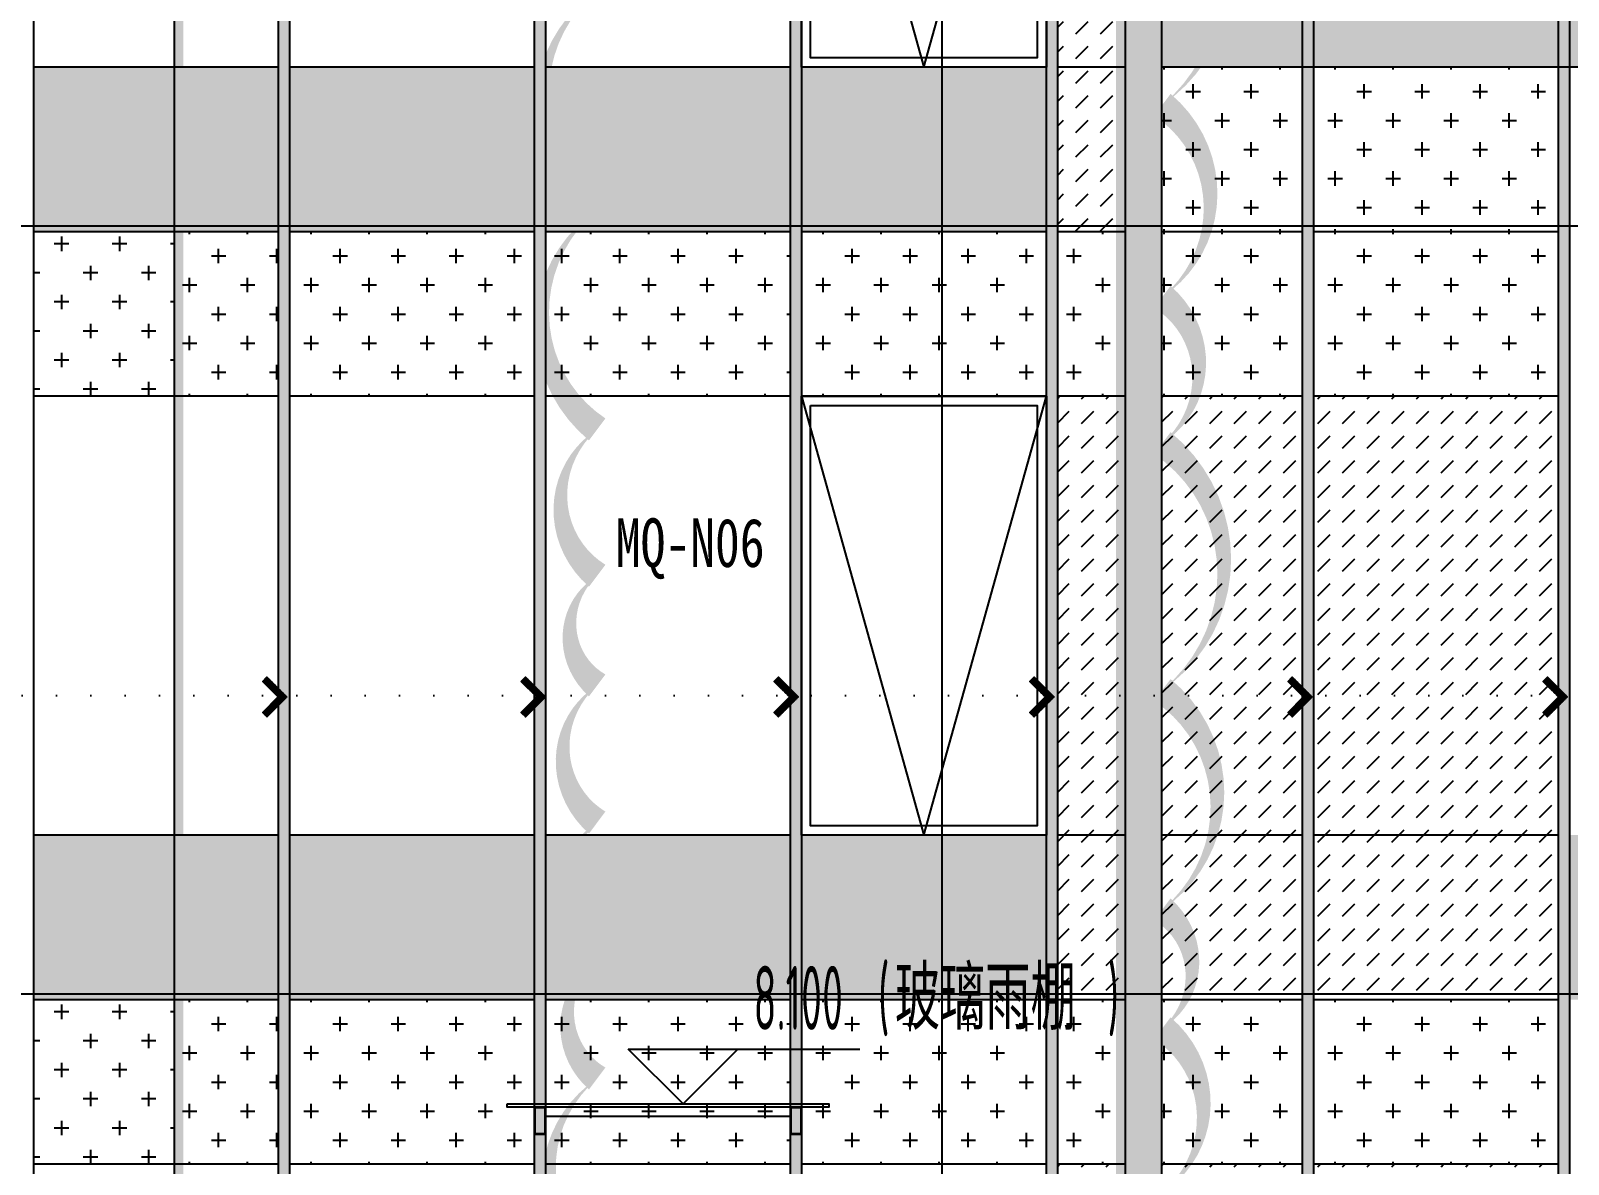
# Model space of a CAD drawing. Extents: x -863035 to 270371, y -8918 to 240488.
# Drawn here: x -353077 to -344669, y 127726 to 133925 of the extents above; entities that cross this region are included whole.
import ezdxf

# ---------------------------------------------------------------- set-up
doc = ezdxf.new("R2010")
doc.units = 0
doc.header["$LTSCALE"] = 1000
doc.header["$MEASUREMENT"] = 0
doc.linetypes.add('109-34 轴网$0$L1$0$$AUDIT_BAD_LTYPE1', pattern=[0])
doc.linetypes.add('DOT2', pattern=[0.125, 0, -0.125])
for name, color, linetype in [('01-标注_标高', 200, 'Continuous'), ('01-标注_符号', 200, 'Continuous'), ('02-TEXT_标注', 130, 'Continuous'), ('05-填充_156', 156, 'Continuous'), ('05-填充_18', 18, 'Continuous'), ('05-填充_天正', 26, 'Continuous'), ('A-C_窗', 140, 'Continuous'), ('D_玻璃', 152, 'Continuous'), ('D_铝板', 181, 'Continuous'), ('E-立面', 255, 'Continuous'), ('E-立面轮廓', 241, 'Continuous')]:
    doc.layers.add(name, color=color, linetype=linetype)
doc.layers.add('04-不打印_辅助线', color=165, linetype='Continuous', plot=False)
doc.layers.add('DIM_MODI', color=6, linetype='Continuous', plot=False)
doc.styles.add('_TCH_DIM', font='ROS1', dxfattribs={"width": 0.75, "bigfont": 'JD'})
doc.styles.add('_TCH_LABEL', font='', dxfattribs={"width": 0.75})
doc.styles.add('logo-3', font='', dxfattribs={"width": 0.8})
doc.styles.get('_TCH_LABEL').set_extended_font_data('SimSun')
doc.styles.get('logo-3').set_extended_font_data('SimSun')
doc.dimstyles.new('副本 ISO-1', dxfattribs={"dimtxt": 2.5, "dimasz": 1.5, "dimexe": 1.25, "dimexo": 0.625, "dimtad": 1, "dimdec": 0, "dimtxsty": 'logo-3', "dimblk": 'ARCHTICK', "dimcen": 2.5, "dimdle": 1, "dimadec": 0, "dimazin": 0, "dimtfac": 1, "dimtdec": 0, "dimtix": 1, "dimtmove": 0, "dimatfit": 3, "dimldrblk": 'AR', "dimfxl": 0, "dimarcsym": 0})
pattern_1 = [(360, (57616.51, -112330.42), (158.75, 158.75), [79.375, -238.125]), (90, (57656.2, -112370.1), (-158.75, 158.75), [79.375, -238.125])]
pattern_2 = [(360, (60416.51, -112330.42), (158.75, 158.75), [79.375, -238.125]), (90, (60456.2, -112370.1), (-158.75, 158.75), [79.375, -238.125])]
pattern_3 = [(360, (57616.51, -108130.42), (158.75, 158.75), [79.375, -238.125]), (90, (57656.2, -108170.1), (-158.75, 158.75), [79.375, -238.125])]
pattern_4 = [(360, (60416.51, -108130.42), (158.75, 158.75), [79.375, -238.125]), (90, (60456.2, -108170.1), (-158.75, 158.75), [79.375, -238.125])]

# ---------------------------------------------------------------- blocks, each defined once
blk = doc.blocks.new('_ArchTick')
at = {"color": 0, "linetype": 'ByBlock', "const_width": 0.4}
blk.add_lwpolyline([(-0.5, -0.5), (0.5, 0.5)], dxfattribs=at)
blk = doc.blocks.new('*X7')
at = {"color": 0}
for p, q in [((-1012.3076, 1692.7181), (-1012.3076, 1692.7266)), ((-1012.3075, 1692.7267), (-1012.2878, 1692.7267)), ((-1012.3066, 1692.7171), (-1012.3066, 1692.7276)), ((-1012.3065, 1692.7277), (-1012.2888, 1692.7277)), ((-1012.3056, 1692.7161), (-1012.3056, 1692.7286)), ((-1012.3055, 1692.7287), (-1012.2898, 1692.7287)), ((-1012.3046, 1692.7151), (-1012.3046, 1692.7296)), ((-1012.3045, 1692.7297), (-1012.2908, 1692.7297)), ((-1012.3036, 1692.7141), (-1012.3036, 1692.7306)), ((-1012.3035, 1692.7307), (-1012.2918, 1692.7307)), ((-1012.3026, 1692.7131), (-1012.3026, 1692.7316)), ((-1012.3025, 1692.7317), (-1012.2928, 1692.7317)), ((-1012.3016, 1692.7121), (-1012.3016, 1692.7326)), ((-1012.3015, 1692.7327), (-1012.2938, 1692.7327)), ((-1012.3006, 1692.7111), (-1012.3006, 1692.7336)), ((-1012.3005, 1692.7337), (-1012.2948, 1692.7337)), ((-1012.2996, 1692.7101), (-1012.2996, 1692.7346)), ((-1012.2995, 1692.7347), (-1012.2958, 1692.7347)), ((-1012.2986, 1692.7091), (-1012.2986, 1692.7356)), ((-1012.2985, 1692.7357), (-1012.2968, 1692.7357)), ((-1012.2976, 1692.7081), (-1012.2976, 1692.7364)), ((-1012.2966, 1692.7071), (-1012.2966, 1692.7354)), ((-1012.2956, 1692.7061), (-1012.2956, 1692.7344)), ((-1012.2946, 1692.7051), (-1012.2946, 1692.7334)), ((-1012.2936, 1692.7041), (-1012.2936, 1692.7324)), ((-1012.2926, 1692.7031), (-1012.2926, 1692.7314)), ((-1012.2916, 1692.7021), (-1012.2916, 1692.7304)), ((-1012.2906, 1692.7011), (-1012.2906, 1692.7294)), ((-1012.2896, 1692.7001), (-1012.2896, 1692.7284)), ((-1012.2886, 1692.6991), (-1012.2886, 1692.7274)), ((-1012.2876, 1692.6981), (-1012.2876, 1692.7264)), ((-1012.3116, 1692.7221), (-1012.3116, 1692.7226)), ((-1012.3115, 1692.7227), (-1012.2838, 1692.7227)), ((-1012.3111, 1692.7217), (-1012.2828, 1692.7217)), ((-1012.3106, 1692.7211), (-1012.3106, 1692.7236)), ((-1012.3105, 1692.7237), (-1012.2848, 1692.7237)), ((-1012.3101, 1692.7207), (-1012.2818, 1692.7207)), ((-1012.3096, 1692.7201), (-1012.3096, 1692.7246)), ((-1012.3095, 1692.7247), (-1012.2858, 1692.7247)), ((-1012.3091, 1692.7197), (-1012.2808, 1692.7197)), ((-1012.3086, 1692.7191), (-1012.3086, 1692.7256)), ((-1012.3085, 1692.7257), (-1012.2868, 1692.7257)), ((-1012.3081, 1692.7187), (-1012.2798, 1692.7187)), ((-1012.3071, 1692.7177), (-1012.2788, 1692.7177)), ((-1012.3061, 1692.7167), (-1012.2778, 1692.7167)), ((-1012.3051, 1692.7157), (-1012.2768, 1692.7157)), ((-1012.3041, 1692.7147), (-1012.2758, 1692.7147)), ((-1012.3031, 1692.7137), (-1012.2748, 1692.7137)), ((-1012.3021, 1692.7127), (-1012.2738, 1692.7127)), ((-1012.3011, 1692.7117), (-1012.2728, 1692.7117)), ((-1012.3001, 1692.7107), (-1012.2718, 1692.7107)), ((-1012.2991, 1692.7097), (-1012.2708, 1692.7097)), ((-1012.2981, 1692.7087), (-1012.2698, 1692.7087)), ((-1012.2971, 1692.7077), (-1012.2688, 1692.7077)), ((-1012.2961, 1692.7067), (-1012.2678, 1692.7067)), ((-1012.2951, 1692.7057), (-1012.2668, 1692.7057)), ((-1012.2941, 1692.7047), (-1012.2658, 1692.7047)), ((-1012.2931, 1692.7037), (-1012.2648, 1692.7037)), ((-1012.2921, 1692.7027), (-1012.2638, 1692.7027)), ((-1012.2911, 1692.7017), (-1012.2628, 1692.7017)), ((-1012.2901, 1692.7007), (-1012.2618, 1692.7007)), ((-1012.2891, 1692.6997), (-1012.2608, 1692.6997)), ((-1012.2881, 1692.6987), (-1012.2598, 1692.6987)), ((-1012.2871, 1692.6977), (-1012.2588, 1692.6977)), ((-1012.2866, 1692.6971), (-1012.2866, 1692.7254)), ((-1012.2861, 1692.6967), (-1012.2578, 1692.6967)), ((-1012.2856, 1692.6961), (-1012.2856, 1692.7244)), ((-1012.2851, 1692.6957), (-1012.2568, 1692.6957)), ((-1012.2846, 1692.6951), (-1012.2846, 1692.7234)), ((-1012.2841, 1692.6947), (-1012.2558, 1692.6947)), ((-1012.2836, 1692.6941), (-1012.2836, 1692.7224)), ((-1012.2831, 1692.6937), (-1012.2548, 1692.6937)), ((-1012.2826, 1692.6931), (-1012.2826, 1692.7214)), ((-1012.2821, 1692.6927), (-1012.2538, 1692.6927)), ((-1012.2816, 1692.6921), (-1012.2816, 1692.7204)), ((-1012.2811, 1692.6917), (-1012.2528, 1692.6917)), ((-1012.2806, 1692.6911), (-1012.2806, 1692.7194)), ((-1012.2801, 1692.6907), (-1012.2518, 1692.6907)), ((-1012.2796, 1692.6901), (-1012.2796, 1692.7184)), ((-1012.2791, 1692.6897), (-1012.2508, 1692.6897)), ((-1012.2786, 1692.6891), (-1012.2786, 1692.7174)), ((-1012.2781, 1692.6887), (-1012.2498, 1692.6887)), ((-1012.2776, 1692.6881), (-1012.2776, 1692.7164)), ((-1012.2771, 1692.6877), (-1012.2488, 1692.6877)), ((-1012.2766, 1692.6871), (-1012.2766, 1692.7154)), ((-1012.2761, 1692.6867), (-1012.2478, 1692.6867)), ((-1012.2756, 1692.6861), (-1012.2756, 1692.7144)), ((-1012.2751, 1692.6857), (-1012.2468, 1692.6857)), ((-1012.2746, 1692.6851), (-1012.2746, 1692.7134)), ((-1012.2741, 1692.6847), (-1012.2458, 1692.6847)), ((-1012.2736, 1692.6841), (-1012.2736, 1692.7124)), ((-1012.2731, 1692.6837), (-1012.2448, 1692.6837)), ((-1012.2726, 1692.6831), (-1012.2726, 1692.7114)), ((-1012.2721, 1692.6827), (-1012.2438, 1692.6827)), ((-1012.2716, 1692.6821), (-1012.2716, 1692.7104)), ((-1012.2711, 1692.6817), (-1012.2428, 1692.6817)), ((-1012.2706, 1692.6811), (-1012.2706, 1692.7094)), ((-1012.2701, 1692.6807), (-1012.2418, 1692.6807)), ((-1012.2696, 1692.6801), (-1012.2696, 1692.7084)), ((-1012.2691, 1692.6797), (-1012.2408, 1692.6797)), ((-1012.2686, 1692.6791), (-1012.2686, 1692.7074)), ((-1012.2681, 1692.6787), (-1012.2398, 1692.6787)), ((-1012.2676, 1692.6781), (-1012.2676, 1692.7064)), ((-1012.2671, 1692.6777), (-1012.2388, 1692.6777)), ((-1012.2666, 1692.6771), (-1012.2666, 1692.7054)), ((-1012.2661, 1692.6767), (-1012.2378, 1692.6767)), ((-1012.2656, 1692.6761), (-1012.2656, 1692.7044)), ((-1012.2651, 1692.6757), (-1012.2368, 1692.6757)), ((-1012.2646, 1692.6751), (-1012.2646, 1692.7034)), ((-1012.2641, 1692.6747), (-1012.2358, 1692.6747)), ((-1012.2636, 1692.6741), (-1012.2636, 1692.7024)), ((-1012.2626, 1692.6731), (-1012.2626, 1692.7014)), ((-1012.2616, 1692.6721), (-1012.2616, 1692.7004)), ((-1012.2606, 1692.6711), (-1012.2606, 1692.6994)), ((-1012.2596, 1692.6701), (-1012.2596, 1692.6984)), ((-1012.2586, 1692.6424), (-1012.2586, 1692.6974)), ((-1012.2576, 1692.6434), (-1012.2576, 1692.6964)), ((-1012.2566, 1692.6444), (-1012.2566, 1692.6954)), ((-1012.2556, 1692.6454), (-1012.2556, 1692.6944)), ((-1012.2546, 1692.6464), (-1012.2546, 1692.6934)), ((-1012.2536, 1692.6474), (-1012.2536, 1692.6924)), ((-1012.2526, 1692.6484), (-1012.2526, 1692.6914)), ((-1012.2516, 1692.6494), (-1012.2516, 1692.6904)), ((-1012.2506, 1692.6504), (-1012.2506, 1692.6894)), ((-1012.2496, 1692.6514), (-1012.2496, 1692.6884)), ((-1012.2486, 1692.6524), (-1012.2486, 1692.6874)), ((-1012.2476, 1692.6534), (-1012.2476, 1692.6864)), ((-1012.2466, 1692.6544), (-1012.2466, 1692.6854)), ((-1012.2456, 1692.6554), (-1012.2456, 1692.6844)), ((-1012.2446, 1692.6564), (-1012.2446, 1692.6834)), ((-1012.2436, 1692.6574), (-1012.2436, 1692.6824)), ((-1012.2426, 1692.6584), (-1012.2426, 1692.6814)), ((-1012.2416, 1692.6594), (-1012.2416, 1692.6804)), ((-1012.2406, 1692.6604), (-1012.2406, 1692.6794)), ((-1012.2396, 1692.6614), (-1012.2396, 1692.6784)), ((-1012.2386, 1692.6624), (-1012.2386, 1692.6774)), ((-1012.2376, 1692.6634), (-1012.2376, 1692.6764)), ((-1012.2366, 1692.6644), (-1012.2366, 1692.6754)), ((-1012.2356, 1692.6654), (-1012.2356, 1692.6744)), ((-1012.3066, 1692.6227), (-1012.2783, 1692.6227)), ((-1012.3066, 1692.6122), (-1012.3066, 1692.6227)), ((-1012.3056, 1692.6237), (-1012.2773, 1692.6237)), ((-1012.3056, 1692.6112), (-1012.3056, 1692.6237)), ((-1012.3046, 1692.6247), (-1012.2763, 1692.6247)), ((-1012.3046, 1692.6102), (-1012.3046, 1692.6247)), ((-1012.3036, 1692.6257), (-1012.2753, 1692.6257)), ((-1012.3036, 1692.6092), (-1012.3036, 1692.6257)), ((-1012.3026, 1692.6267), (-1012.2743, 1692.6267)), ((-1012.3026, 1692.6082), (-1012.3026, 1692.6267)), ((-1012.3016, 1692.6277), (-1012.2733, 1692.6277)), ((-1012.3016, 1692.6072), (-1012.3016, 1692.6277)), ((-1012.3006, 1692.6287), (-1012.2723, 1692.6287)), ((-1012.3006, 1692.6062), (-1012.3006, 1692.6287)), ((-1012.2996, 1692.6297), (-1012.2713, 1692.6297)), ((-1012.2996, 1692.6052), (-1012.2996, 1692.6297)), ((-1012.2986, 1692.6307), (-1012.2703, 1692.6307)), ((-1012.2986, 1692.6042), (-1012.2986, 1692.6307)), ((-1012.2976, 1692.6317), (-1012.2693, 1692.6317)), ((-1012.2976, 1692.6034), (-1012.2976, 1692.6317)), ((-1012.2966, 1692.6327), (-1012.2683, 1692.6327)), ((-1012.2966, 1692.6044), (-1012.2966, 1692.6327)), ((-1012.2956, 1692.6337), (-1012.2673, 1692.6337)), ((-1012.2956, 1692.6054), (-1012.2956, 1692.6337)), ((-1012.2946, 1692.6347), (-1012.2663, 1692.6347)), ((-1012.2946, 1692.6064), (-1012.2946, 1692.6347)), ((-1012.2936, 1692.6357), (-1012.2653, 1692.6357)), ((-1012.2936, 1692.6074), (-1012.2936, 1692.6357)), ((-1012.2926, 1692.6367), (-1012.2643, 1692.6367)), ((-1012.2926, 1692.6084), (-1012.2926, 1692.6367)), ((-1012.2916, 1692.6377), (-1012.2633, 1692.6377)), ((-1012.2916, 1692.6094), (-1012.2916, 1692.6377)), ((-1012.2906, 1692.6387), (-1012.2623, 1692.6387)), ((-1012.2906, 1692.6104), (-1012.2906, 1692.6387)), ((-1012.2896, 1692.6397), (-1012.2613, 1692.6397)), ((-1012.2896, 1692.6114), (-1012.2896, 1692.6397)), ((-1012.2886, 1692.6407), (-1012.2603, 1692.6407)), ((-1012.2886, 1692.6124), (-1012.2886, 1692.6407)), ((-1012.2876, 1692.6417), (-1012.2593, 1692.6417)), ((-1012.2876, 1692.6134), (-1012.2876, 1692.6417)), ((-1012.2866, 1692.6427), (-1012.2583, 1692.6427)), ((-1012.2866, 1692.6144), (-1012.2866, 1692.6427)), ((-1012.2856, 1692.6437), (-1012.2573, 1692.6437)), ((-1012.2856, 1692.6154), (-1012.2856, 1692.6437)), ((-1012.2846, 1692.6447), (-1012.2563, 1692.6447)), ((-1012.2846, 1692.6164), (-1012.2846, 1692.6447)), ((-1012.2836, 1692.6457), (-1012.2553, 1692.6457)), ((-1012.2836, 1692.6174), (-1012.2836, 1692.6457)), ((-1012.2826, 1692.6467), (-1012.2543, 1692.6467)), ((-1012.2826, 1692.6184), (-1012.2826, 1692.6467)), ((-1012.2816, 1692.6477), (-1012.2533, 1692.6477)), ((-1012.2816, 1692.6194), (-1012.2816, 1692.6477)), ((-1012.2806, 1692.6487), (-1012.2523, 1692.6487)), ((-1012.2806, 1692.6204), (-1012.2806, 1692.6487)), ((-1012.2796, 1692.6497), (-1012.2513, 1692.6497)), ((-1012.2796, 1692.6214), (-1012.2796, 1692.6497)), ((-1012.2786, 1692.6507), (-1012.2503, 1692.6507)), ((-1012.2786, 1692.6224), (-1012.2786, 1692.6507)), ((-1012.2776, 1692.6517), (-1012.2493, 1692.6517)), ((-1012.2776, 1692.6234), (-1012.2776, 1692.6517)), ((-1012.2766, 1692.6527), (-1012.2483, 1692.6527)), ((-1012.2766, 1692.6244), (-1012.2766, 1692.6527)), ((-1012.2756, 1692.6537), (-1012.2473, 1692.6537)), ((-1012.2756, 1692.6254), (-1012.2756, 1692.6537)), ((-1012.2746, 1692.6547), (-1012.2463, 1692.6547)), ((-1012.2746, 1692.6264), (-1012.2746, 1692.6547)), ((-1012.2736, 1692.6557), (-1012.2453, 1692.6557)), ((-1012.2736, 1692.6274), (-1012.2736, 1692.6557)), ((-1012.2726, 1692.6567), (-1012.2443, 1692.6567)), ((-1012.2726, 1692.6284), (-1012.2726, 1692.6567)), ((-1012.2716, 1692.6577), (-1012.2433, 1692.6577)), ((-1012.2716, 1692.6294), (-1012.2716, 1692.6577)), ((-1012.2706, 1692.6587), (-1012.2423, 1692.6587)), ((-1012.2706, 1692.6304), (-1012.2706, 1692.6587)), ((-1012.2696, 1692.6597), (-1012.2413, 1692.6597)), ((-1012.2696, 1692.6314), (-1012.2696, 1692.6597)), ((-1012.2686, 1692.6607), (-1012.2403, 1692.6607)), ((-1012.2686, 1692.6324), (-1012.2686, 1692.6607)), ((-1012.2676, 1692.6617), (-1012.2393, 1692.6617)), ((-1012.2676, 1692.6334), (-1012.2676, 1692.6617)), ((-1012.2666, 1692.6627), (-1012.2383, 1692.6627)), ((-1012.2666, 1692.6344), (-1012.2666, 1692.6627)), ((-1012.2656, 1692.6637), (-1012.2373, 1692.6637)), ((-1012.2656, 1692.6354), (-1012.2656, 1692.6637)), ((-1012.2646, 1692.6647), (-1012.2363, 1692.6647)), ((-1012.2646, 1692.6364), (-1012.2646, 1692.6647)), ((-1012.2636, 1692.6657), (-1012.2353, 1692.6657)), ((-1012.2636, 1692.6374), (-1012.2636, 1692.6657)), ((-1012.2631, 1692.6737), (-1012.2348, 1692.6737)), ((-1012.2626, 1692.6667), (-1012.2343, 1692.6667)), ((-1012.2626, 1692.6384), (-1012.2626, 1692.6667)), ((-1012.2621, 1692.6727), (-1012.2338, 1692.6727)), ((-1012.2616, 1692.6677), (-1012.2333, 1692.6677)), ((-1012.2616, 1692.6394), (-1012.2616, 1692.6677)), ((-1012.2611, 1692.6717), (-1012.2328, 1692.6717)), ((-1012.2606, 1692.6687), (-1012.2323, 1692.6687)), ((-1012.2606, 1692.6404), (-1012.2606, 1692.6687)), ((-1012.2601, 1692.6707), (-1012.2318, 1692.6707)), ((-1012.2596, 1692.6697), (-1012.2313, 1692.6697)), ((-1012.2596, 1692.6414), (-1012.2596, 1692.6697)), ((-1012.2346, 1692.6664), (-1012.2346, 1692.6734)), ((-1012.2336, 1692.6674), (-1012.2336, 1692.6724)), ((-1012.2326, 1692.6684), (-1012.2326, 1692.6714)), ((-1012.2316, 1692.6694), (-1012.2316, 1692.6704)), ((-1012.3116, 1692.6177), (-1012.2833, 1692.6177)), ((-1012.3116, 1692.6172), (-1012.3116, 1692.6177)), ((-1012.3111, 1692.6167), (-1012.2843, 1692.6167)), ((-1012.3106, 1692.6187), (-1012.2823, 1692.6187)), ((-1012.3106, 1692.6162), (-1012.3106, 1692.6187)), ((-1012.3101, 1692.6157), (-1012.2853, 1692.6157)), ((-1012.3096, 1692.6197), (-1012.2813, 1692.6197)), ((-1012.3096, 1692.6152), (-1012.3096, 1692.6197)), ((-1012.3091, 1692.6147), (-1012.2863, 1692.6147)), ((-1012.3086, 1692.6207), (-1012.2803, 1692.6207)), ((-1012.3086, 1692.6142), (-1012.3086, 1692.6207)), ((-1012.3081, 1692.6137), (-1012.2873, 1692.6137)), ((-1012.3076, 1692.6217), (-1012.2793, 1692.6217)), ((-1012.3076, 1692.6132), (-1012.3076, 1692.6217)), ((-1012.3071, 1692.6127), (-1012.2883, 1692.6127)), ((-1012.3061, 1692.6117), (-1012.2893, 1692.6117)), ((-1012.3051, 1692.6107), (-1012.2903, 1692.6107)), ((-1012.3041, 1692.6097), (-1012.2913, 1692.6097)), ((-1012.3031, 1692.6087), (-1012.2923, 1692.6087)), ((-1012.3021, 1692.6077), (-1012.2933, 1692.6077)), ((-1012.3011, 1692.6067), (-1012.2943, 1692.6067)), ((-1012.3001, 1692.6057), (-1012.2953, 1692.6057)), ((-1012.2991, 1692.6047), (-1012.2963, 1692.6047)), ((-1012.2981, 1692.6037), (-1012.2973, 1692.6037))]:
    blk.add_line(p, q, dxfattribs=at)
blk = doc.blocks.new('A-ARROW')
blk.add_lwpolyline([(0.0808, 0.0525), (0.0666, 0.0666), (0, 0), (0.0666, -0.0666), (0.0808, -0.0525), (0.0283, 0)], close=True)
at = {"rotation": 180}
blk.add_blockref('*X7', (-1012.2311, 1692.6699), dxfattribs=at)
blk = doc.blocks.new('AR')
at = {"xscale": -21.59999999986031, "yscale": 21.59999999999127, "zscale": 21.6, "rotation": 359.9999997162888}
blk.add_blockref('A-ARROW', (0, 0), dxfattribs=at)
blk = doc.blocks.new('A$C2DDF4F07')
at = {"layer": 'A-C_窗'}
for points in [[(0, 2400), (1340, 2400), (1340, 0), (0, 0)], [(50, 2350), (1290, 2350), (1290, 50), (50, 50)]]:
    blk.add_lwpolyline(points, close=True, dxfattribs=at)
blk.add_lwpolyline([(0, 2400), (670, 0), (1340, 2400)], dxfattribs=at)
blk = doc.blocks.new('yp')
at = {"layer": 'D_玻璃'}
blk.add_lwpolyline([(-1610, 167.5), (150, 167.5), (150, 150), (-1610, 150)], close=True, dxfattribs=at)
at = {"layer": 'D_铝板'}
blk.add_line((-1400, 100), (-60, 100), dxfattribs=at)
for points in [[(-1460, 150), (-1400, 150), (-1400, 0), (-1460, 0), (-1460, 150)], [(-60, 150), (0, 150), (0, 0), (-60, 0), (-60, 150)]]:
    blk.add_lwpolyline(points, dxfattribs=at)
for points in [[(-1457, 147), (-1403, 147), (-1403, 3), (-1457, 3)], [(-57, 147), (-3, 147), (-3, 3), (-57, 3)]]:
    blk.add_lwpolyline(points, close=True, dxfattribs=at)
blk = doc.blocks.new('*U31')
at = {"layer": '05-填充_18'}
h = blk.add_hatch(color=256, dxfattribs=at)
h.dxf.hatch_style = 1
h.paths.add_polyline_path([(60, -12790), (0, -12790), (0, 310), (60, 310)])
blk.add_lwpolyline([(60, -12790), (0, -12790), (0, 310), (60, 310)], close=True)
blk = doc.blocks.new('*U25')
at = {"layer": '05-填充_18'}
h = blk.add_hatch(color=256, dxfattribs=at)
h.dxf.hatch_style = 1
h.paths.add_polyline_path([(60, -10350), (0, -10350), (0, 310), (60, 310)])
blk.add_lwpolyline([(60, -10350), (0, -10350), (0, 310), (60, 310)], close=True)
blk = doc.blocks.new('lghjuytd')
at = {"layer": '05-填充_156'}
h = blk.add_hatch(dxfattribs=at)
h.set_pattern_fill('DASH', color=256, scale=100, angle=225)
h.set_pattern_definition([(45, (24016.51, -112330.42), (4e-14, 134.70384), [95.25, -95.25])])
h.paths.add_polyline_path([(50393.5, -9518.3), (50393.5, -7548.3), (49053.5, -7548.3), (49053.5, -10848.3), (49423.5, -10848.3), (49423.5, -9518.3)])
h = blk.add_hatch(dxfattribs=at)
h.set_pattern_fill('CROSS', color=136, scale=100, angle=180)
h.set_pattern_definition([(360, (61386.51, -107230.42), (158.75, 158.75), [79.375, -238.125]), (90, (61426.2, -107270.1), (-158.75, 158.75), [79.375, -238.125])])
h.paths.add_polyline_path([(50393.5, -9948.3), (49623.5, -9948.3), (49623.5, -10848.3), (50393.5, -10848.3)])
h = blk.add_hatch(dxfattribs=at)
h.set_pattern_fill('CROSS', color=136, scale=100, angle=180)
h.set_pattern_definition([(360, (60416.51, -107230.42), (158.75, 158.75), [79.375, -238.125]), (90, (60456.2, -107270.1), (-158.75, 158.75), [79.375, -238.125])])
h.paths.add_polyline_path([(51793.5, -9948.3), (50453.5, -9948.3), (50453.5, -10848.3), (51793.5, -10848.3)])
h = blk.add_hatch(dxfattribs=at)
h.set_pattern_fill('CROSS', color=136, scale=100, angle=180)
h.set_pattern_definition([(180, (309911.65, -175374.53), (-158.75, -158.75), [79.375, -238.125]), (270, (309871.96, -175334.84), (158.75, -158.75), [79.375, -238.125])])
h.paths.add_polyline_path([(43453.5, -11748.3), (44223.5, -11748.3), (44223.5, -10848.3), (43453.5, -10848.3)])
h.paths.add_polyline_path([(42053.5, -11748.3), (43393.5, -11748.3), (43393.5, -10848.3), (42053.5, -10848.3)])
h.paths.add_polyline_path([(40653.5, -11748.3), (41993.5, -11748.3), (41993.5, -10848.3), (40653.5, -10848.3)])
h.paths.add_polyline_path([(39253.5, -11748.3), (40593.5, -11748.3), (40593.5, -10848.3), (39253.5, -10848.3)])
h.paths.add_polyline_path([(37853.5, -11748.3), (39193.5, -11748.3), (39193.5, -10848.3), (37853.5, -10848.3)])
h.paths.add_polyline_path([(37423.5, -11748.3), (37793.5, -11748.3), (37793.5, -10848.3), (37423.5, -10848.3)])
h = blk.add_hatch(dxfattribs=at)
h.set_pattern_fill('CROSS', color=136, scale=100, angle=180)
h.set_pattern_definition([(360, (54786.51, -108130.42), (158.75, 158.75), [79.375, -238.125]), (90, (54826.2, -108170.1), (-158.75, 158.75), [79.375, -238.125])])
h.paths.add_polyline_path([(44793.5, -10848.3), (44223.5, -10848.3), (44223.5, -11748.3), (44793.5, -11748.3)])
h = blk.add_hatch(dxfattribs=at)
h.set_pattern_fill('CROSS', color=136, scale=100, angle=180)
h.set_pattern_definition([(360, (54816.51, -108130.42), (158.75, 158.75), [79.375, -238.125]), (90, (54856.2, -108170.1), (-158.75, 158.75), [79.375, -238.125])])
h.paths.add_polyline_path([(46193.5, -10848.3), (44853.5, -10848.3), (44853.5, -11748.3), (46193.5, -11748.3)])
h = blk.add_hatch(dxfattribs=at)
h.set_pattern_fill('CROSS', color=136, scale=100, angle=180)
h.set_pattern_definition(pattern_3)
h.paths.add_polyline_path([(47593.5, -10848.3), (46253.5, -10848.3), (46253.5, -11748.3), (47593.5, -11748.3)])
h = blk.add_hatch(dxfattribs=at)
h.set_pattern_fill('CROSS', color=136, scale=100, angle=180)
h.set_pattern_definition(pattern_3)
h.paths.add_polyline_path([(48993.5, -10848.3), (47653.5, -10848.3), (47653.5, -11748.3), (48993.5, -11748.3)])
h = blk.add_hatch(dxfattribs=at)
h.set_pattern_fill('CROSS', color=136, scale=100, angle=180)
h.set_pattern_definition(pattern_4)
h.paths.add_polyline_path([(49423.5, -10848.3), (49053.5, -10848.3), (49053.5, -11748.3), (49423.5, -11748.3)])
h = blk.add_hatch(dxfattribs=at)
h.set_pattern_fill('CROSS', color=136, scale=100, angle=180)
h.set_pattern_definition([(360, (61386.51, -108130.42), (158.75, 158.75), [79.375, -238.125]), (90, (61426.2, -108170.1), (-158.75, 158.75), [79.375, -238.125])])
h.paths.add_polyline_path([(50393.5, -10848.3), (49623.5, -10848.3), (49623.5, -11748.3), (50393.5, -11748.3)])
h = blk.add_hatch(dxfattribs=at)
h.set_pattern_fill('CROSS', color=136, scale=100, angle=180)
h.set_pattern_definition(pattern_4)
h.paths.add_polyline_path([(51793.5, -10848.3), (50453.5, -10848.3), (50453.5, -11748.3), (51793.5, -11748.3)])
h = blk.add_hatch(dxfattribs=at)
h.set_pattern_fill('DASH', color=256, scale=100, angle=225)
h.set_pattern_definition([(45, (56646.51, -108130.42), (4e-14, 134.70384), [95.25, -95.25])])
h.paths.add_polyline_path([(49423.5, -11748.3), (49053.5, -11748.3), (49053.5, -15048.3), (49423.5, -15048.3)])
h = blk.add_hatch(dxfattribs=at)
h.set_pattern_fill('DASH', color=256, scale=100, angle=225)
h.set_pattern_definition([(45, (57616.51, -108130.42), (4e-14, 134.70384), [95.25, -95.25])])
h.paths.add_polyline_path([(50393.5, -11748.3), (49623.5, -11748.3), (49623.5, -15048.3), (50393.5, -15048.3)])
h = blk.add_hatch(dxfattribs=at)
h.set_pattern_fill('DASH', color=256, scale=100, angle=225)
h.set_pattern_definition([(45, (59016.51, -108130.42), (4e-14, 134.70384), [95.25, -95.25])])
h.paths.add_polyline_path([(51793.5, -11748.3), (50453.5, -11748.3), (50453.5, -15048.3), (51793.5, -15048.3)])
h = blk.add_hatch(dxfattribs=at)
h.set_pattern_fill('CROSS', color=136, scale=100, angle=180)
h.set_pattern_definition([(180, (309911.65, -179574.53), (-158.75, -158.75), [79.375, -238.125]), (270, (309871.96, -179534.84), (158.75, -158.75), [79.375, -238.125])])
h.paths.add_polyline_path([(43453.5, -15948.3), (44223.5, -15948.3), (44223.5, -15048.3), (43453.5, -15048.3)])
h.paths.add_polyline_path([(42053.5, -15948.3), (43393.5, -15948.3), (43393.5, -15048.3), (42053.5, -15048.3)])
h.paths.add_polyline_path([(40653.5, -15948.3), (41993.5, -15948.3), (41993.5, -15048.3), (40653.5, -15048.3)])
h.paths.add_polyline_path([(39253.5, -15948.3), (40593.5, -15948.3), (40593.5, -15048.3), (39253.5, -15048.3)])
h.paths.add_polyline_path([(37853.5, -15948.3), (39193.5, -15948.3), (39193.5, -15048.3), (37853.5, -15048.3)])
h.paths.add_polyline_path([(37423.5, -15948.3), (37793.5, -15948.3), (37793.5, -15048.3), (37423.5, -15048.3)])
h = blk.add_hatch(dxfattribs=at)
h.set_pattern_fill('CROSS', color=136, scale=100, angle=180)
h.set_pattern_definition([(360, (54786.51, -112330.42), (158.75, 158.75), [79.375, -238.125]), (90, (54826.2, -112370.1), (-158.75, 158.75), [79.375, -238.125])])
h.paths.add_polyline_path([(44793.5, -15048.3), (44223.5, -15048.3), (44223.5, -15948.3), (44793.5, -15948.3)])
h = blk.add_hatch(dxfattribs=at)
h.set_pattern_fill('CROSS', color=136, scale=100, angle=180)
h.set_pattern_definition([(360, (54816.51, -112330.42), (158.75, 158.75), [79.375, -238.125]), (90, (54856.2, -112370.1), (-158.75, 158.75), [79.375, -238.125])])
h.paths.add_polyline_path([(46193.5, -15048.3), (44853.5, -15048.3), (44853.5, -15948.3), (46193.5, -15948.3)])
h = blk.add_hatch(dxfattribs=at)
h.set_pattern_fill('CROSS', color=136, scale=100, angle=180)
h.set_pattern_definition(pattern_1)
h.paths.add_polyline_path([(47593.5, -15048.3), (46253.5, -15048.3), (46253.5, -15948.3), (47593.5, -15948.3)])
h = blk.add_hatch(dxfattribs=at)
h.set_pattern_fill('CROSS', color=136, scale=100, angle=180)
h.set_pattern_definition(pattern_1)
h.paths.add_polyline_path([(48993.5, -15048.3), (47653.5, -15048.3), (47653.5, -15948.3), (48993.5, -15948.3)])
h = blk.add_hatch(dxfattribs=at)
h.set_pattern_fill('CROSS', color=136, scale=100, angle=180)
h.set_pattern_definition(pattern_2)
h.paths.add_polyline_path([(49423.5, -15048.3), (49053.5, -15048.3), (49053.5, -15948.3), (49423.5, -15948.3)])
h = blk.add_hatch(dxfattribs=at)
h.set_pattern_fill('CROSS', color=136, scale=100, angle=180)
h.set_pattern_definition([(360, (61386.51, -112330.42), (158.75, 158.75), [79.375, -238.125]), (90, (61426.2, -112370.1), (-158.75, 158.75), [79.375, -238.125])])
h.paths.add_polyline_path([(50393.5, -15048.3), (49623.5, -15048.3), (49623.5, -15948.3), (50393.5, -15948.3)])
h = blk.add_hatch(dxfattribs=at)
h.set_pattern_fill('CROSS', color=136, scale=100, angle=180)
h.set_pattern_definition(pattern_2)
h.paths.add_polyline_path([(51793.5, -15048.3), (50453.5, -15048.3), (50453.5, -15948.3), (51793.5, -15948.3)])
h = blk.add_hatch(dxfattribs=at)
h.set_pattern_fill('DASH', color=256, scale=100, angle=225)
h.set_pattern_definition([(45, (56646.51, -112330.42), (4e-14, 134.70384), [95.25, -95.25])])
h.paths.add_polyline_path([(49423.5, -15948.3), (49053.5, -15948.3), (49053.5, -17918.3), (49423.5, -17918.3)])
h = blk.add_hatch(dxfattribs=at)
h.set_pattern_fill('DASH', color=256, scale=100, angle=225)
h.set_pattern_definition([(45, (57616.51, -112330.42), (4e-14, 134.70384), [95.25, -95.25])])
h.paths.add_polyline_path([(50393.5, -15948.3), (49623.5, -15948.3), (49623.5, -19248.3), (50393.5, -19248.3)])
h = blk.add_hatch(dxfattribs=at)
h.set_pattern_fill('DASH', color=256, scale=100, angle=225)
h.set_pattern_definition([(45, (59016.51, -112330.42), (4e-14, 134.70384), [95.25, -95.25])])
h.paths.add_polyline_path([(51793.5, -15948.3), (50453.5, -15948.3), (50453.5, -19248.3), (51793.5, -19248.3)])
at = {"layer": '05-填充_18'}
h = blk.add_hatch(color=256, dxfattribs=at)
h.dxf.hatch_style = 1
h.paths.add_polyline_path([(49623.5, -9518.3), (49423.5, -9518.3), (49423.5, -20178.3), (49623.5, -20178.3)])
h = blk.add_hatch(color=256, dxfattribs=at)
h.dxf.hatch_style = 1
h.paths.add_polyline_path([(62423.5, -9518.3), (49623.5, -9518.3), (49623.5, -9948.3), (62423.5, -9948.3)])
at = {"layer": '05-填充_天正'}
h = blk.add_hatch(dxfattribs=at)
h.set_pattern_fill('AR-CONC', color=256, scale=200)
h.set_pattern_definition([(50, (309911.65, -166974.53), (364.36934, -31.87817), [38.1, -419.1]), (355, (309911.65, -166974.53), (-70.48565, 382.1133), [30.48, -335.28]), (100.451, (309942, -166977.2), (293.885, 350.23338), [32.38, -356.18]), (46.1842, (309911.65, -166872.93), (542.1581, -84.08466), [57.15, -628.65]), (96.6356, (309956.8, -166879.94), (474.8085, 494.8511), [48.57, -534.27]), (351.184, (309911.65, -166872.93), (474.8092, 494.8502), [45.72, -502.92]), (21, (309962.45, -166898.33), (303.22976, -204.53104), [38.1, -419.1]), (326, (309962.45, -166898.33), (123.60406, 368.37593), [30.48, -335.28]), (71.4514, (309987.7, -166915.38), (426.833, 163.8457), [32.38, -356.18]), (37.5, (309911.65, -166974.53), (6.177207, 169.11008), [0, -331.216, 0, -340.36, 0, -336.55]), (7.5, (309911.65, -166974.53), (133.63933, 200.36115), [0, -194.056, 0, -323.596, 0, -128.27]), (327.5, (309798.36, -166974.53), (271.18119, -11.45749), [0, -127, 0, -396.24, 0, -525.78]), (317.5, (309747.56, -166974.53), (296.25836, 50.85298), [0, -165.1, 0, -263.144, 0, -373.38])])
h.paths.add_polyline_path([(47653.5, -10848.3), (48993.5, -10848.3), (48993.5, -9948.3), (47653.5, -9948.3)])
h.paths.add_polyline_path([(46253.5, -9948.3), (47593.5, -9948.3), (47593.5, -10848.3), (46253.5, -10848.3)])
h.paths.add_polyline_path([(44853.5, -10848.3), (46193.5, -10848.3), (46193.5, -9948.3), (44853.5, -9948.3)])
h.paths.add_polyline_path([(44223.5, -9948.3), (44793.5, -9948.3), (44793.5, -10848.3), (44223.5, -10848.3)])
h.paths.add_polyline_path([(43453.5, -10848.3), (44223.5, -10848.3), (44223.5, -9948.3), (43453.5, -9948.3)])
h.paths.add_polyline_path([(39253.5, -10848.3), (40593.5, -10848.3), (40593.5, -9948.3), (39253.5, -9948.3)])
h.paths.add_polyline_path([(37853.5, -10848.3), (39193.5, -10848.3), (39193.5, -9948.3), (37853.5, -9948.3)])
h.paths.add_polyline_path([(37423.5, -10848.3), (37793.5, -10848.3), (37793.5, -9948.3), (37423.5, -9948.3)])
h.paths.add_polyline_path([(36453.5, -9948.3), (37223.5, -9948.3), (37223.5, -10848.3), (36453.5, -10848.3)])
h.paths.add_polyline_path([(35053.5, -10848.3), (36393.5, -10848.3), (36393.5, -9948.3), (35053.5, -9948.3)])
h.paths.add_polyline_path([(30853.5, -9948.3), (32193.5, -9948.3), (32193.5, -10848.3), (30853.5, -10848.3)])
h.paths.add_polyline_path([(29453.5, -10848.3), (30793.5, -10848.3), (30793.5, -9948.3), (29453.5, -9948.3)])
h.paths.add_polyline_path([(28053.5, -10848.3), (29393.5, -10848.3), (29393.5, -9948.3), (28053.5, -9948.3)])
h.paths.add_polyline_path([(26653.5, -10848.3), (27993.5, -10848.3), (27993.5, -9948.3), (26653.5, -9948.3)])
h = blk.add_hatch(dxfattribs=at)
h.set_pattern_fill('AR-CONC', color=256, scale=200)
h.set_pattern_definition([(50, (309911.65, -171174.53), (364.36934, -31.87817), [38.1, -419.1]), (355, (309911.65, -171174.53), (-70.48565, 382.1133), [30.48, -335.28]), (100.451, (309942, -171177.2), (293.885, 350.23338), [32.38, -356.18]), (46.1842, (309911.65, -171072.93), (542.1581, -84.08466), [57.15, -628.65]), (96.6356, (309956.8, -171079.94), (474.8085, 494.8511), [48.57, -534.27]), (351.184, (309911.65, -171072.93), (474.8092, 494.8502), [45.72, -502.92]), (21, (309962.45, -171098.33), (303.22976, -204.53104), [38.1, -419.1]), (326, (309962.45, -171098.33), (123.60406, 368.37593), [30.48, -335.28]), (71.4514, (309987.7, -171115.38), (426.83298, 163.8457), [32.38, -356.18]), (37.5, (309911.65, -171174.53), (6.177207, 169.11008), [0, -331.216, 0, -340.36, 0, -336.55]), (7.5, (309911.65, -171174.53), (133.639325, 200.36115), [0, -194.056, 0, -323.596, 0, -128.27]), (327.5, (309798.36, -171174.53), (271.18119, -11.45749), [0, -127, 0, -396.24, 0, -525.78]), (317.5, (309747.56, -171174.53), (296.25836, 50.85298), [0, -165.1, 0, -263.144, 0, -373.38])])
h.paths.add_polyline_path([(61653.5, -14148.3), (62423.5, -14148.3), (62423.5, -15048.3), (61653.5, -15048.3)])
h.paths.add_polyline_path([(60253.5, -15048.3), (61593.5, -15048.3), (61593.5, -14148.3), (60253.5, -14148.3)])
h.paths.add_polyline_path([(56053.5, -14148.3), (57393.5, -14148.3), (57393.5, -15048.3), (56053.5, -15048.3)])
h.paths.add_polyline_path([(54653.5, -15048.3), (55993.5, -15048.3), (55993.5, -14148.3), (54653.5, -14148.3)])
h.paths.add_polyline_path([(53253.5, -14148.3), (54593.5, -14148.3), (54593.5, -15048.3), (53253.5, -15048.3)])
h.paths.add_polyline_path([(51853.5, -15048.3), (53193.5, -15048.3), (53193.5, -14148.3), (51853.5, -14148.3)])
h.paths.add_polyline_path([(47653.5, -15048.3), (48993.5, -15048.3), (48993.5, -14148.3), (47653.5, -14148.3)])
h.paths.add_polyline_path([(46253.5, -14148.3), (47593.5, -14148.3), (47593.5, -15048.3), (46253.5, -15048.3)])
h.paths.add_polyline_path([(44853.5, -15048.3), (46193.5, -15048.3), (46193.5, -14148.3), (44853.5, -14148.3)])
h.paths.add_polyline_path([(44223.5, -14148.3), (44793.5, -14148.3), (44793.5, -15048.3), (44223.5, -15048.3)])
h.paths.add_polyline_path([(43453.5, -15048.3), (44223.5, -15048.3), (44223.5, -14148.3), (43453.5, -14148.3)])
h.paths.add_polyline_path([(39253.5, -15048.3), (40593.5, -15048.3), (40593.5, -14148.3), (39253.5, -14148.3)])
h.paths.add_polyline_path([(37853.5, -15048.3), (39193.5, -15048.3), (39193.5, -14148.3), (37853.5, -14148.3)])
h.paths.add_polyline_path([(37423.5, -15048.3), (37793.5, -15048.3), (37793.5, -14148.3), (37423.5, -14148.3)])
h.paths.add_polyline_path([(36453.5, -14148.3), (37223.5, -14148.3), (37223.5, -15048.3), (36453.5, -15048.3)])
h.paths.add_polyline_path([(35053.5, -15048.3), (36393.5, -15048.3), (36393.5, -14148.3), (35053.5, -14148.3)])
h.paths.add_polyline_path([(30853.5, -14148.3), (32193.5, -14148.3), (32193.5, -15048.3), (30853.5, -15048.3)])
h.paths.add_polyline_path([(29453.5, -15048.3), (30793.5, -15048.3), (30793.5, -14148.3), (29453.5, -14148.3)])
h.paths.add_polyline_path([(28053.5, -15048.3), (29393.5, -15048.3), (29393.5, -14148.3), (28053.5, -14148.3)])
h.paths.add_polyline_path([(26653.5, -15048.3), (27993.5, -15048.3), (27993.5, -14148.3), (26653.5, -14148.3)])
h.paths.add_polyline_path([(22453.5, -15048.3), (23793.5, -15048.3), (23793.5, -14148.3), (22453.5, -14148.3)])
h.paths.add_polyline_path([(21053.5, -15048.3), (22393.5, -15048.3), (22393.5, -14148.3), (21053.5, -14148.3)])
h.paths.add_polyline_path([(19653.5, -14148.3), (20993.5, -14148.3), (20993.5, -15048.3), (19653.5, -15048.3)])
h.paths.add_polyline_path([(18253.5, -15048.3), (19593.5, -15048.3), (19593.5, -14148.3), (18253.5, -14148.3)])
h.paths.add_polyline_path([(14053.5, -15048.3), (15393.5, -15048.3), (15393.5, -14148.3), (14053.5, -14148.3)])
h.paths.add_polyline_path([(12653.5, -15048.3), (13993.5, -15048.3), (13993.5, -14148.3), (12653.5, -14148.3)])
h.paths.add_polyline_path([(11823.5, -15048.3), (12593.5, -15048.3), (12593.5, -14148.3), (11823.5, -14148.3)])
at = {"layer": '01-标注_标高'}
for p, q in [((47006.3, -15618.3), (46706.3, -15318.3)), ((46706.3, -15318.3), (47972.3, -15318.3)), ((47006.3, -15618.3), (47306.3, -15318.3))]:
    blk.add_line(p, q, dxfattribs=at)
at = {"layer": '04-不打印_辅助线'}
for points in [[(67010, -10818.3), (7385.4, -10818.3)], [(67010, -15018.3), (7385.4, -15018.3)]]:
    blk.add_lwpolyline(points, dxfattribs=at)
at = {"layer": 'A-C_窗'}
for points in [[(43453.5, -3348.3), (43453.5, -20178.3)], [(44223.5, -9948.3), (43453.5, -9948.3)], [(44793.5, -9948.3), (44223.5, -9948.3)], [(46193.5, -9948.3), (44853.5, -9948.3)], [(47593.5, -9948.3), (46253.5, -9948.3)], [(49423.5, -9948.3), (49053.5, -9948.3)], [(50393.5, -9948.3), (49623.5, -9948.3)], [(44793.5, -10848.3), (43453.5, -10848.3)], [(46193.5, -10848.3), (44853.5, -10848.3)], [(47593.5, -10848.3), (46253.5, -10848.3)], [(48993.5, -10848.3), (47653.5, -10848.3)], [(49423.5, -10848.3), (49053.5, -10848.3)], [(50393.5, -10848.3), (49623.5, -10848.3)], [(51793.5, -10848.3), (50453.5, -10848.3)], [(44793.5, -11748.3), (43453.5, -11748.3)], [(46193.5, -11748.3), (44853.5, -11748.3)], [(47593.5, -11748.3), (46253.5, -11748.3)], [(48993.5, -11748.3), (47653.5, -11748.3)], [(49423.5, -11748.3), (49053.5, -11748.3)], [(50393.5, -11748.3), (49623.5, -11748.3)], [(51793.5, -11748.3), (50453.5, -11748.3)], [(44223.5, -14148.3), (43453.5, -14148.3)], [(44793.5, -14148.3), (44223.5, -14148.3)], [(46193.5, -14148.3), (44853.5, -14148.3)], [(47593.5, -14148.3), (46253.5, -14148.3)], [(49423.5, -14148.3), (49053.5, -14148.3)], [(50393.5, -14148.3), (49623.5, -14148.3)], [(51793.5, -14148.3), (50453.5, -14148.3)], [(44793.5, -15048.3), (43453.5, -15048.3)], [(46193.5, -15048.3), (44853.5, -15048.3)], [(47593.5, -15048.3), (46253.5, -15048.3)], [(48993.5, -15048.3), (47653.5, -15048.3)], [(49423.5, -15048.3), (49053.5, -15048.3)], [(50393.5, -15048.3), (49623.5, -15048.3)], [(51793.5, -15048.3), (50453.5, -15048.3)], [(44793.5, -15948.3), (43453.5, -15948.3)], [(46193.5, -15948.3), (44853.5, -15948.3)], [(47593.5, -15948.3), (46253.5, -15948.3)], [(48993.5, -15948.3), (47653.5, -15948.3)], [(49423.5, -15948.3), (49053.5, -15948.3)], [(50393.5, -15948.3), (49623.5, -15948.3)], [(51793.5, -15948.3), (50453.5, -15948.3)]]:
    blk.add_lwpolyline(points, dxfattribs=at)
at = {"layer": 'E-立面', "linetype": '109-34 轴网$0$L1$0$$AUDIT_BAD_LTYPE1'}
for p, q in [((44223.5, -2918.3), (44223.5, -20178.3)), ((49623.5, -9518.3), (49623.5, -20178.3))]:
    blk.add_line(p, q, dxfattribs=at)
blk.add_lwpolyline([(49423.5, -20178.3), (63023.5, -20178.3), (63023.5, -9518.3), (49423.5, -9518.3)], close=True, dxfattribs=at)
blk.add_lwpolyline([(62423.5, -9948.3), (49623.5, -9948.3)], dxfattribs=at)
at = {"layer": 'E-立面轮廓', "const_width": 50}
blk.add_lwpolyline([(36348.5, -20203.3), (44248.5, -20203.3), (44248.5, -2893.3), (24398.5, -2893.3), (24398.5, -5318.3)], dxfattribs=at)
blk.add_lwpolyline([(49398.5, -20203.3), (63048.5, -20203.3), (63048.5, -9493.3), (49398.5, -9493.3)], close=True, dxfattribs=at)
at = {"layer": '01-标注_符号', "color": 51, "linetype": 'DOT2', "ltscale": 1.5, "xscale": 75, "yscale": 75, "zscale": 75}
for p in [(44838, -13392.4), (46252.4, -13392.4), (47635.3, -13392.4), (49033.8, -13392.4), (50445.7, -13392.4), (51841.1, -13392.4)]:
    blk.add_blockref('AR', p, dxfattribs=at)
at = {"layer": 'A-C_窗'}
for p in [(47653.5, -9948.3), (47653.5, -14148.3)]:
    blk.add_blockref('A$C2DDF4F07', p, dxfattribs=at)
at = {"layer": 'D_铝板'}
for name, p in [('*U31', (44793.5, -5128.2)), ('*U31', (46193.5, -5128.2)), ('*U31', (47593.5, -5128.2)), ('*U31', (48993.5, -5128.2)), ('*U25', (50393.5, -9828.2)), ('*U25', (51793.5, -9828.2)), ('yp', (47653.5, -15785.8))]:
    blk.add_blockref(name, p, dxfattribs=at)
at = {"layer": '02-TEXT_标注', "style": '_TCH_DIM'}
for s, height, width, p in [('8.100', 350, 0.5625, (47391, -15213.3)), ('(', 350, 0.5625, (48072.3, -15213.3)), ('玻璃雨棚', 347.29, 0.75, (48164.1, -15213.3)), (')', 350, 0.5625, (49328.1, -15213.3))]:
    blk.add_text(s, height=height, dxfattribs=dict(at, width=width)).set_placement(p)
at = {"layer": '01-标注_符号', "color": 51, "linetype": 'DOT2', "ltscale": 1.5}
blk.add_leader([(62715.2, -13384), (10048.5, -13384)], dimstyle='副本 ISO-1', override={"dimasz": 75, "dimtad": 0}, dxfattribs=at)

msp = doc.modelspace()

# ---------------------------------------------------------------- linework, layer by layer
at = {"layer": '04-不打印_辅助线'}
for points in [[(-329505.9, 132856.2), (-389130.6, 132856.2)], [(-329505.9, 128656.2), (-389130.6, 128656.2)]]:
    msp.add_lwpolyline(points, dxfattribs=at)

# ---------------------------------------------------------------- block references
at = {"layer": '01-标注_符号', "color": 51, "linetype": 'DOT2', "ltscale": 1.5, "xscale": 75, "yscale": 75, "zscale": 75}
for p in [(-351677.9, 130282.1), (-350263.5, 130282.1), (-348880.6, 130282.1), (-347482.1, 130282.1), (-346070.3, 130282.1), (-344674.8, 130282.1)]:
    msp.add_blockref('AR', p, dxfattribs=at)

# ---------------------------------------------------------------- leaders
at = {"layer": '01-标注_符号', "color": 51, "linetype": 'DOT2', "ltscale": 1.5}
msp.add_leader([(-333800.8, 130290.6), (-386467.4, 130290.6)], dimstyle='副本 ISO-1', override={"dimasz": 75, "dimtad": 0}, dxfattribs=at)

# ---------------------------------------------------------------- next in the draw order: block references
msp.add_blockref('lghjuytd', (-396516, 143674.5))

# ---------------------------------------------------------------- next in the draw order: linework, layer by layer
at = {"layer": '01-标注_符号'}
msp.add_line((-348093, 119604.9), (-348093, 142588.6), dxfattribs=at)
at = {"layer": 'DIM_MODI'}
for points in [[(-346888.4, 123019.8, 0, 150, 0.5), (-346888.4, 123669.8, 0, 150, 0.5), (-346888.4, 124569.8, 0, 150, 0.5), (-346888.4, 125769.8, 0, 150, 0.5), (-346888.4, 126519.8, 0, 150, 0.5), (-346888.4, 127569.8, 0, 150, 0.5), (-346888.4, 128469.8, 0, 150, 0.5), (-346888.4, 129119.8, 0, 150, 0.5), (-346888.4, 130319.8, 0, 150, 0.5), (-346888.4, 131669.8, 0, 150, 0.5), (-346888.4, 132469.8, 0, 150, 0.5), (-346888.4, 133519.8, 0, 150, 0.5), (-346888.4, 134869.8, 0, 150, 0.5)], [(-349979.4, 134144.9, 0, 150, 0.5), (-349979.4, 132944.9, 0, 150, 0.5), (-349979.4, 131744.9, 0, 150, 0.5), (-349979.4, 130944.9, 0, 150, 0.5), (-349979.4, 130344.9, 0, 150, 0.5), (-349979.4, 129594.9, 0, 150, 0.5), (-349979.4, 128844.9, 0, 150, 0.5), (-349979.4, 128194.9, 0, 150, 0.5), (-349979.4, 127144.9, 0, 150, 0.5), (-349979.4, 126494.9, 0, 150, 0.5), (-349979.4, 125844.9, 0, 150, 0.5), (-349979.4, 125094.9, 0, 150, 0.5), (-349979.4, 124294.9, 0, 150, 0.5), (-349979.4, 123244.9, 0, 150, 0.5), (-349979.4, 122344.9, 0, 150, 0.5)]]:
    msp.add_lwpolyline(points, format="xyseb", dxfattribs=at)

# ---------------------------------------------------------------- next in the draw order: texts
at = {"layer": '01-标注_符号', "color": 7, "style": '_TCH_LABEL', "width": 0.75}
msp.add_text('MQ-N06', height=265.82, dxfattribs=at).set_placement((-349877.7, 130992.6))

doc.saveas('drawing.dxf')
